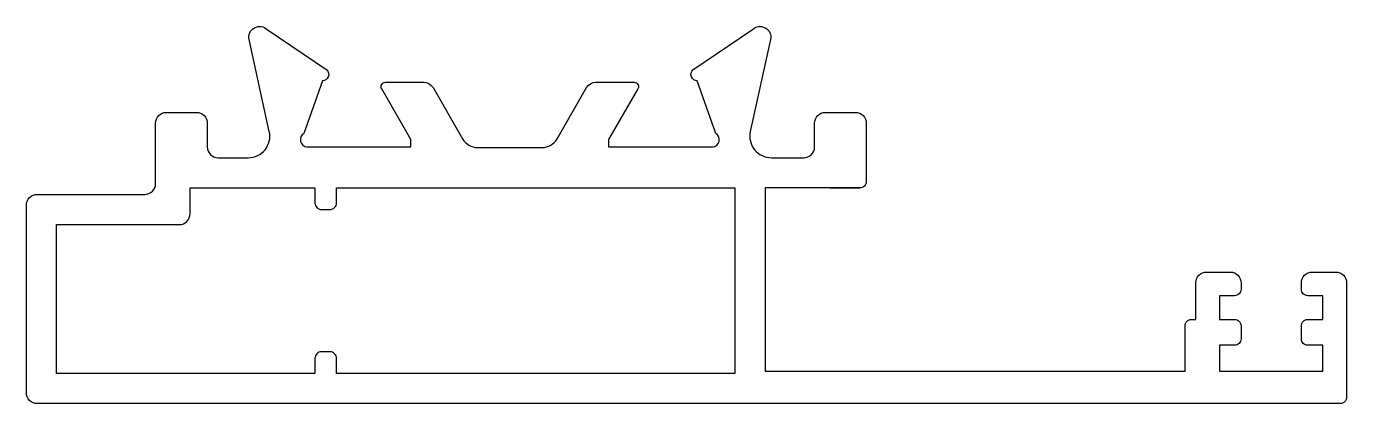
# Model space of a CAD drawing. Extents: x 135.9 to 197.2, y 223.8 to 241.2.
import ezdxf

# ---------------------------------------------------------------- set-up
doc = ezdxf.new("R2010")
doc.units = 0
doc.layers.get('0').update_dxf_attribs({"linetype": 'CONTINUOUS'})

msp = doc.modelspace()

# ---------------------------------------------------------------- linework, layer by layer
msp.add_lwpolyline([(173.223, 233.755), (174.623, 233.755), (170.223, 233.755), (170.223, 225.255), (189.723, 225.255), (189.723, 227.355, -0.414214), (190.023, 227.655), (190.223, 227.655), (190.223, 229.355, -0.414214), (190.723, 229.855), (191.823, 229.855, -0.414214), (192.323, 229.355), (192.323, 229.055, -0.414214), (192.023, 228.755), (191.323, 228.755), (191.323, 227.655), (192.023, 227.655, -0.414214), (192.323, 227.355), (192.323, 226.755, -0.414214), (192.023, 226.455), (191.323, 226.455), (191.323, 225.255), (196.123, 225.255), (196.123, 226.455), (195.423, 226.455, -0.414214), (195.123, 226.755), (195.123, 227.355, -0.414214), (195.423, 227.655), (196.123, 227.655), (196.123, 228.755), (195.423, 228.755, -0.414214), (195.123, 229.055), (195.123, 229.355, -0.414214), (195.623, 229.855), (196.723, 229.855, -0.414214), (197.223, 229.355), (197.223, 224.055, -0.414214), (196.923, 223.755), (136.423, 223.755, -0.414214), (135.923, 224.255), (135.923, 232.955, -0.414214), (136.423, 233.455), (141.423, 233.455, 0.414214), (141.923, 233.955), (141.923, 236.755, -0.414214), (142.423, 237.255), (143.823, 237.255, -0.414214), (144.323, 236.755), (144.323, 235.655, 0.414214), (144.823, 235.155), (146.226, 235.155, 0.479188), (147.203, 236.37), (146.263, 240.638, -0.745119), (147.103, 241.099), (149.871, 239.232, -0.660423), (149.669, 238.719), (148.809, 236.276, 0.73592), (148.948, 235.655), (153.781, 235.655), (153.781, 236), (152.421, 238.355, -0.57735), (152.594, 238.655), (154.372, 238.655, -0.267949), (154.805, 238.405), (156.176, 236.029, 0.267949), (156.869, 235.629), (159.871, 235.629, 0.267949), (160.563, 236.029), (161.935, 238.405, -0.267949), (162.368, 238.655), (164.145, 238.655, -0.57735), (164.319, 238.355), (162.959, 236), (162.959, 235.655), (167.791, 235.655, 0.73592), (167.931, 236.276), (167.071, 238.719, -0.660423), (166.869, 239.232), (169.636, 241.099, -0.745119), (170.477, 240.638), (169.537, 236.37, 0.479188), (170.514, 235.155), (172.023, 235.155, 0.414214), (172.523, 235.655), (172.523, 236.755, -0.414214), (173.023, 237.255), (174.423, 237.255, -0.414214), (174.923, 236.755), (174.923, 234.055, -0.414214), (174.623, 233.755)], format="xyb")
msp.add_lwpolyline([(149.323, 225.155), (137.323, 225.155), (137.323, 232.055), (143.023, 232.055, 0.414214), (143.523, 232.555), (143.523, 233.755), (149.323, 233.755), (149.323, 233.055, 0.414214), (149.623, 232.755), (150.023, 232.755, 0.414214), (150.323, 233.055), (150.323, 233.755), (168.823, 233.755), (168.823, 225.155), (150.323, 225.155), (150.323, 225.855, 0.414214), (150.023, 226.155), (149.623, 226.155, 0.414214), (149.323, 225.855)], format="xyb", close=True)

doc.saveas('drawing.dxf')
